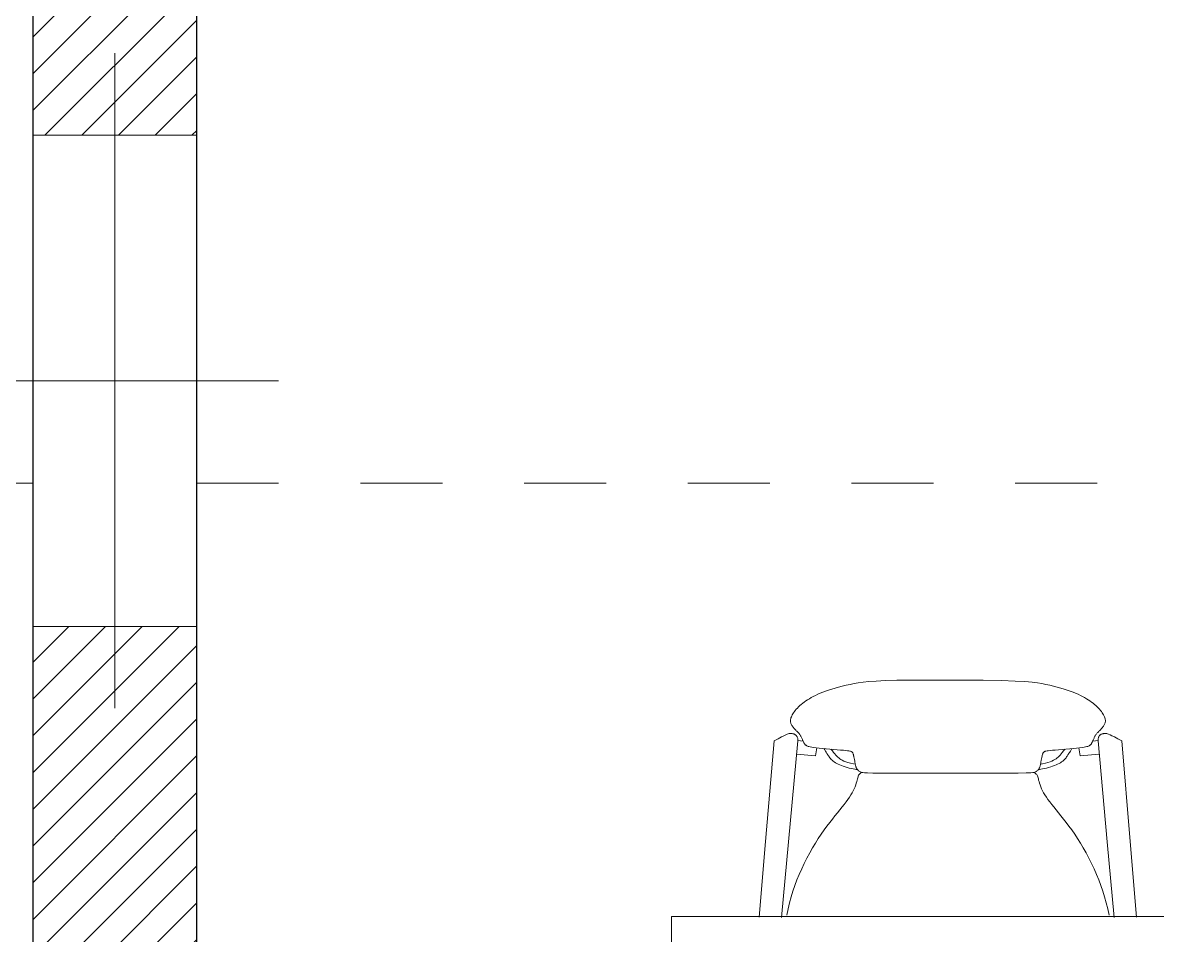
# Model space of a CAD drawing. Header units: millimetres. Extents: x 5985 to 6342, y 1020 to 1088.
# Drawn here: x 6257.35 to 6258.737, y 1074.083 to 1075.197 of the extents above; entities that cross this region are included whole.
import ezdxf

# ---------------------------------------------------------------- set-up
doc = ezdxf.new("R2010")
doc.units = ezdxf.units.MM
doc.linetypes.add('JIS_02_0.7', pattern=[1.35, 0.75, -0.6])
for name, color, linetype, lineweight in [('07_CIVIL VISTAS MEDIA', 251, 'Continuous', 5), ('09_CIVIL PROYECCIONES', 230, 'Continuous', 5), ('COLUMNAS_EJES', 252, 'Continuous', 9), ('MISC MUEBLES', 143, 'Continuous', 9), ('PILAR_HORMIGON', 2, 'Continuous', 20)]:
    doc.layers.add(name, color=color, linetype=linetype, lineweight=lineweight)
doc.layers.add('Paredes', color=250, linetype='Continuous')

# ---------------------------------------------------------------- blocks, each defined once
blk = doc.blocks.new('Ejes de la columna')
at = {"layer": 'COLUMNAS_EJES'}
for p, q in [((0, -0.5), (0, 0.5)), ((-0.5, 0), (0.5, 0))]:
    blk.add_line(p, q, dxfattribs=at)

msp = doc.modelspace()

# ---------------------------------------------------------------- hatches: boundary and pattern name
at = {"layer": '07_CIVIL VISTAS MEDIA'}
h = msp.add_hatch(dxfattribs=at)
h.set_pattern_fill('ANSI31', color=18, scale=0.01)
h.set_pattern_definition([(45, (-48.522404, -188.426323), (-0.0224506403, 0.0224506403), [])])
h.paths.add_polyline_path([(6242.4631, 1071.2847), (6242.3631, 1071.2847), (6242.3631, 1071.0847), (6242.4631, 1071.0847)])
h.paths.add_polyline_path([(6258.8469, 1076.2347), (6256.0635, 1076.2347), (6256.0635, 1076.0347), (6257.3631, 1076.0347), (6257.3631, 1075.0599), (6257.5631, 1075.0599), (6257.5631, 1076.0347), (6258.8469, 1076.0347)])
h.paths.add_polyline_path([(6260.9631, 1076.2347), (6259.8469, 1076.2347), (6259.8469, 1076.0347), (6260.8631, 1076.0347), (6260.8631, 1075.2347), (6260.9631, 1075.2347)])
h = msp.add_hatch(dxfattribs=at)
h.set_pattern_fill('ANSI31', color=18, scale=0.01)
h.set_pattern_definition([(45, (5306.23185, 1146.36072), (-0.0224506403, 0.0224506403), [])])
h.paths.add_polyline_path([(6255.0635, 1076.2347), (6253.9631, 1076.2347), (6253.9631, 1075.2347), (6254.0631, 1075.2347), (6254.0631, 1076.0347), (6255.0635, 1076.0347)])
h.paths.add_polyline_path([(6257.5631, 1074.4599), (6257.3631, 1074.4599), (6257.3631, 1072.185), (6257.5631, 1072.185)])
h.paths.add_polyline_path([(6261.3816, 1070.7347), (6260.9631, 1070.7347), (6260.9631, 1072.9774), (6260.9521, 1072.9774, -0.414214), (6260.9474, 1072.9822), (6260.9474, 1073.0538), (6260.9569, 1073.0538), (6260.9569, 1072.987), (6260.9631, 1072.987), (6260.9631, 1073.8347), (6260.8631, 1073.8347), (6260.8631, 1070.7347), (6259.8146, 1070.7347), (6259.8146, 1070.4347), (6261.3816, 1070.4347)])
h.paths.add_polyline_path([(6259.9746, 1070.5947), (6259.9746, 1070.6347), (6261.2216, 1070.6347), (6261.2216, 1070.5947)], flags=16)
h.paths.add_polyline_path([(6258.2146, 1070.7347), (6257.5631, 1070.7347), (6257.5631, 1071.085), (6257.3631, 1071.085), (6257.3631, 1070.7347), (6256.6476, 1070.7347), (6256.6476, 1070.4347), (6258.2146, 1070.4347)])
h.paths.add_polyline_path([(6258.0546, 1070.6347), (6258.0546, 1070.5947), (6256.7876, 1070.5947), (6256.7876, 1070.6347)], flags=16)
h.paths.add_polyline_path([(6253.1631, 1076.2347), (6252.9631, 1076.2347), (6252.9631, 1076.0347), (6253.0631, 1076.0347), (6253.0631, 1075.2347), (6253.1631, 1075.2347)])
h.paths.add_polyline_path([(6253.1454, 1075.4187), (6253.1561, 1075.4187), (6253.1561, 1075.3381, -1), (6253.1454, 1075.3381)], flags=16)
h.paths.add_polyline_path([(6251.9631, 1076.2347), (6249.6635, 1076.2347), (6249.6635, 1076.0347), (6250.9631, 1076.0347), (6250.9631, 1075.0599), (6251.1631, 1075.0599), (6251.1631, 1076.0347), (6251.9631, 1076.0347)])
h.paths.add_polyline_path([(6248.6635, 1076.2347), (6247.5631, 1076.2347), (6247.5631, 1075.2347), (6247.6631, 1075.2347), (6247.6631, 1076.0347), (6248.6635, 1076.0347)])
h.paths.add_polyline_path([(6246.7631, 1076.2347), (6246.5631, 1076.2347), (6246.5631, 1076.0347), (6246.6631, 1076.0347), (6246.6631, 1075.2347), (6246.7631, 1075.2347), (6246.7631, 1075.3328), (6246.7508, 1075.3328, -0.414214), (6246.7454, 1075.3381), (6246.7454, 1075.4187), (6246.7561, 1075.4187), (6246.7561, 1075.3435), (6246.7631, 1075.3435)])
h.paths.add_polyline_path([(6248.7136, 1070.7347), (6247.6631, 1070.7347), (6247.6631, 1073.8347), (6247.5631, 1073.8347), (6247.5631, 1072.987), (6247.5692, 1072.987), (6247.5692, 1073.0538), (6247.5788, 1073.0538), (6247.5788, 1072.9822, -0.414214), (6247.574, 1072.9774), (6247.5631, 1072.9774), (6247.5631, 1070.7347), (6247.1466, 1070.7347), (6247.1466, 1070.4347), (6248.7136, 1070.4347)])
h.paths.add_polyline_path([(6248.5536, 1070.6347), (6248.5536, 1070.5947), (6247.3066, 1070.5947), (6247.3066, 1070.6347)], flags=16)

# ---------------------------------------------------------------- linework, layer by layer
at = {"layer": '09_CIVIL PROYECCIONES', "linetype": 'JIS_02_0.7', "ltscale": 0.1}
for p, q in [((6254.0631, 1074.6347), (6257.3631, 1074.6347)), ((6260.8631, 1074.6347), (6257.5631, 1074.6347))]:
    msp.add_line(p, q, dxfattribs=at)
at = {"layer": 'MISC MUEBLES', "linetype": 'Continuous'}
for p, q in [((6258.3771, 1074.3917), (6258.3712, 1074.3909)), ((6258.3842, 1074.3925), (6258.3771, 1074.3917)), ((6258.3931, 1074.3931), (6258.3842, 1074.3925)), ((6258.4043, 1074.3936), (6258.3931, 1074.3931)), ((6258.4185, 1074.394), (6258.4043, 1074.3936)), ((6258.4362, 1074.3942), (6258.4185, 1074.394)), ((6258.458, 1074.3942), (6258.4362, 1074.3942)), ((6258.458, 1074.3942), (6258.4948, 1074.3942)), ((6258.4948, 1074.3942), (6258.5238, 1074.394)), ((6258.5238, 1074.394), (6258.5461, 1074.3936)), ((6258.5461, 1074.3936), (6258.5627, 1074.3931)), ((6258.5627, 1074.3931), (6258.5749, 1074.3925)), ((6258.5749, 1074.3925), (6258.5837, 1074.3917)), ((6258.5837, 1074.3917), (6258.5901, 1074.3909)), ((6258.3247, 1074.3782), (6258.3217, 1074.3769)), ((6258.3279, 1074.3795), (6258.3247, 1074.3782)), ((6258.3313, 1074.3807), (6258.3279, 1074.3795)), ((6258.3349, 1074.382), (6258.3313, 1074.3807)), ((6258.3388, 1074.3832), (6258.3349, 1074.382)), ((6258.3429, 1074.3845), (6258.3388, 1074.3832)), ((6258.3472, 1074.3857), (6258.3429, 1074.3845)), ((6258.3517, 1074.3868), (6258.3472, 1074.3857)), ((6258.3564, 1074.3879), (6258.3517, 1074.3868)), ((6258.3612, 1074.389), (6258.3564, 1074.3879)), ((6258.3661, 1074.39), (6258.3612, 1074.389)), ((6258.3712, 1074.3909), (6258.3661, 1074.39)), ((6258.5901, 1074.3909), (6258.5954, 1074.39)), ((6258.5954, 1074.39), (6258.6003, 1074.389)), ((6258.6003, 1074.389), (6258.6051, 1074.3879)), ((6258.6051, 1074.3879), (6258.6098, 1074.3868)), ((6258.6098, 1074.3868), (6258.6143, 1074.3857)), ((6258.6143, 1074.3857), (6258.6186, 1074.3845)), ((6258.6186, 1074.3845), (6258.6227, 1074.3832)), ((6258.6227, 1074.3832), (6258.6265, 1074.382)), ((6258.6265, 1074.382), (6258.6302, 1074.3807)), ((6258.6302, 1074.3807), (6258.6336, 1074.3795)), ((6258.6336, 1074.3795), (6258.6368, 1074.3782)), ((6258.6368, 1074.3782), (6258.6398, 1074.3769)), ((6258.3015, 1074.3645), (6258.2998, 1074.3631)), ((6258.3033, 1074.366), (6258.3015, 1074.3645)), ((6258.3052, 1074.3674), (6258.3033, 1074.366)), ((6258.3072, 1074.3688), (6258.3052, 1074.3674)), ((6258.3093, 1074.3702), (6258.3072, 1074.3688)), ((6258.3115, 1074.3716), (6258.3093, 1074.3702)), ((6258.3138, 1074.3729), (6258.3115, 1074.3716)), ((6258.3163, 1074.3743), (6258.3138, 1074.3729)), ((6258.3189, 1074.3756), (6258.3163, 1074.3743)), ((6258.3217, 1074.3769), (6258.3189, 1074.3756)), ((6258.6398, 1074.3769), (6258.6426, 1074.3756)), ((6258.6426, 1074.3756), (6258.6452, 1074.3743)), ((6258.6452, 1074.3743), (6258.6476, 1074.3729)), ((6258.6476, 1074.3729), (6258.65, 1074.3716)), ((6258.65, 1074.3716), (6258.6522, 1074.3702)), ((6258.6522, 1074.3702), (6258.6543, 1074.3688)), ((6258.6543, 1074.3688), (6258.6563, 1074.3674)), ((6258.6563, 1074.3674), (6258.6582, 1074.366)), ((6258.6582, 1074.366), (6258.66, 1074.3645)), ((6258.66, 1074.3645), (6258.6616, 1074.3631)), ((6258.29, 1074.3504), (6258.2895, 1074.3493)), ((6258.2906, 1074.3517), (6258.29, 1074.3504)), ((6258.2914, 1074.353), (6258.2906, 1074.3517)), ((6258.2922, 1074.3544), (6258.2914, 1074.353)), ((6258.2932, 1074.3558), (6258.2922, 1074.3544)), ((6258.2943, 1074.3573), (6258.2932, 1074.3558)), ((6258.2955, 1074.3587), (6258.2943, 1074.3573)), ((6258.2968, 1074.3602), (6258.2955, 1074.3587)), ((6258.2983, 1074.3616), (6258.2968, 1074.3602)), ((6258.2998, 1074.3631), (6258.2983, 1074.3616)), ((6258.6616, 1074.3631), (6258.6632, 1074.3616)), ((6258.6632, 1074.3616), (6258.6647, 1074.3602)), ((6258.6647, 1074.3602), (6258.666, 1074.3587)), ((6258.666, 1074.3587), (6258.6672, 1074.3573)), ((6258.6672, 1074.3573), (6258.6683, 1074.3558)), ((6258.6683, 1074.3558), (6258.6693, 1074.3544)), ((6258.6693, 1074.3544), (6258.6701, 1074.353)), ((6258.6701, 1074.353), (6258.6709, 1074.3517)), ((6258.6709, 1074.3517), (6258.6715, 1074.3504)), ((6258.6715, 1074.3504), (6258.672, 1074.3493)), ((6258.2884, 1074.3453), (6258.2883, 1074.3445)), ((6258.2883, 1074.3445), (6258.2884, 1074.3437)), ((6258.2885, 1074.3462), (6258.2884, 1074.3453)), ((6258.2884, 1074.3437), (6258.2885, 1074.3429)), ((6258.2887, 1074.3471), (6258.2885, 1074.3462)), ((6258.2885, 1074.3429), (6258.2887, 1074.3422)), ((6258.289, 1074.3481), (6258.2887, 1074.3471)), ((6258.2887, 1074.3422), (6258.289, 1074.3414)), ((6258.2895, 1074.3493), (6258.289, 1074.3481)), ((6258.289, 1074.3414), (6258.2893, 1074.3406)), ((6258.2893, 1074.3406), (6258.2898, 1074.3398)), ((6258.2898, 1074.3398), (6258.2902, 1074.3389)), ((6258.2902, 1074.3389), (6258.2908, 1074.3381)), ((6258.2908, 1074.3381), (6258.2914, 1074.3373)), ((6258.2914, 1074.3373), (6258.292, 1074.3364)), ((6258.292, 1074.3364), (6258.2926, 1074.3356)), ((6258.6695, 1074.3364), (6258.6688, 1074.3356)), ((6258.6701, 1074.3373), (6258.6695, 1074.3364)), ((6258.6707, 1074.3381), (6258.6701, 1074.3373)), ((6258.6712, 1074.3389), (6258.6707, 1074.3381)), ((6258.6717, 1074.3398), (6258.6712, 1074.3389)), ((6258.6721, 1074.3406), (6258.6717, 1074.3398)), ((6258.672, 1074.3493), (6258.6724, 1074.3481)), ((6258.6725, 1074.3414), (6258.6721, 1074.3406)), ((6258.6724, 1074.3481), (6258.6728, 1074.3471)), ((6258.6728, 1074.3422), (6258.6725, 1074.3414)), ((6258.6728, 1074.3471), (6258.673, 1074.3462)), ((6258.673, 1074.3429), (6258.6728, 1074.3422)), ((6258.673, 1074.3462), (6258.6731, 1074.3453)), ((6258.6731, 1074.3437), (6258.673, 1074.3429)), ((6258.6731, 1074.3453), (6258.6732, 1074.3445)), ((6258.6732, 1074.3445), (6258.6731, 1074.3437)), ((6258.2733, 1074.3227), (6258.2683, 1074.32)), ((6258.2773, 1074.3248), (6258.2733, 1074.3227)), ((6258.2803, 1074.3263), (6258.2773, 1074.3248)), ((6258.2827, 1074.3274), (6258.2803, 1074.3263)), ((6258.2844, 1074.3282), (6258.2827, 1074.3274)), ((6258.2857, 1074.3286), (6258.2844, 1074.3282)), ((6258.2867, 1074.3289), (6258.2857, 1074.3286)), ((6258.2876, 1074.329), (6258.2867, 1074.3289)), ((6258.2884, 1074.329), (6258.2876, 1074.329)), ((6258.2891, 1074.329), (6258.2884, 1074.329)), ((6258.2899, 1074.329), (6258.2891, 1074.329)), ((6258.2906, 1074.3289), (6258.2899, 1074.329)), ((6258.2912, 1074.3288), (6258.2906, 1074.3289)), ((6258.2919, 1074.3286), (6258.2912, 1074.3288)), ((6258.2925, 1074.3285), (6258.2919, 1074.3286)), ((6258.293, 1074.3283), (6258.2925, 1074.3285)), ((6258.2926, 1074.3356), (6258.2933, 1074.3348)), ((6258.2935, 1074.3281), (6258.293, 1074.3283)), ((6258.2933, 1074.3348), (6258.2941, 1074.334)), ((6258.2939, 1074.3279), (6258.2935, 1074.3281)), ((6258.2943, 1074.3276), (6258.2939, 1074.3279)), ((6258.2941, 1074.334), (6258.2948, 1074.3333)), ((6258.2947, 1074.3274), (6258.2943, 1074.3276)), ((6258.295, 1074.3271), (6258.2947, 1074.3274)), ((6258.2948, 1074.3333), (6258.2955, 1074.3325)), ((6258.2953, 1074.3267), (6258.295, 1074.3271)), ((6258.2956, 1074.3264), (6258.2953, 1074.3267)), ((6258.2955, 1074.3325), (6258.2962, 1074.3318)), ((6258.2959, 1074.326), (6258.2956, 1074.3264)), ((6258.2962, 1074.3255), (6258.2959, 1074.326)), ((6258.2962, 1074.3318), (6258.2969, 1074.3311)), ((6258.2965, 1074.325), (6258.2962, 1074.3255)), ((6258.2967, 1074.3244), (6258.2965, 1074.325)), ((6258.297, 1074.3238), (6258.2967, 1074.3244)), ((6258.2969, 1074.3311), (6258.2976, 1074.3304)), ((6258.2972, 1074.323), (6258.297, 1074.3238)), ((6258.2973, 1074.3222), (6258.2972, 1074.323)), ((6258.2976, 1074.3304), (6258.2983, 1074.3297)), ((6258.2983, 1074.3297), (6258.2989, 1074.3291)), ((6258.2989, 1074.3291), (6258.2994, 1074.3284)), ((6258.2994, 1074.3284), (6258.2999, 1074.3277)), ((6258.2999, 1074.3277), (6258.3004, 1074.327)), ((6258.3004, 1074.327), (6258.3008, 1074.3263)), ((6258.3008, 1074.3263), (6258.3012, 1074.3256)), ((6258.3012, 1074.3256), (6258.3015, 1074.3249)), ((6258.3015, 1074.3249), (6258.3019, 1074.3242)), ((6258.3019, 1074.3242), (6258.3022, 1074.3234)), ((6258.3022, 1074.3234), (6258.3026, 1074.3227)), ((6258.3026, 1074.3227), (6258.3029, 1074.3219)), ((6258.6589, 1074.3227), (6258.6586, 1074.3219)), ((6258.6593, 1074.3234), (6258.6589, 1074.3227)), ((6258.6596, 1074.3242), (6258.6593, 1074.3234)), ((6258.6599, 1074.3249), (6258.6596, 1074.3242)), ((6258.6603, 1074.3256), (6258.6599, 1074.3249)), ((6258.6607, 1074.3263), (6258.6603, 1074.3256)), ((6258.6611, 1074.327), (6258.6607, 1074.3263)), ((6258.6616, 1074.3277), (6258.6611, 1074.327)), ((6258.6621, 1074.3284), (6258.6616, 1074.3277)), ((6258.6626, 1074.3291), (6258.6621, 1074.3284)), ((6258.6632, 1074.3297), (6258.6626, 1074.3291)), ((6258.6639, 1074.3304), (6258.6632, 1074.3297)), ((6258.6645, 1074.3311), (6258.6639, 1074.3304)), ((6258.6642, 1074.3222), (6258.6643, 1074.323)), ((6258.6643, 1074.323), (6258.6645, 1074.3238)), ((6258.6652, 1074.3318), (6258.6645, 1074.3311)), ((6258.6645, 1074.3238), (6258.6647, 1074.3244)), ((6258.6647, 1074.3244), (6258.665, 1074.325)), ((6258.665, 1074.325), (6258.6652, 1074.3255)), ((6258.666, 1074.3325), (6258.6652, 1074.3318)), ((6258.6652, 1074.3255), (6258.6655, 1074.326)), ((6258.6655, 1074.326), (6258.6658, 1074.3264)), ((6258.6658, 1074.3264), (6258.6661, 1074.3267)), ((6258.6667, 1074.3333), (6258.666, 1074.3325)), ((6258.6661, 1074.3267), (6258.6664, 1074.3271)), ((6258.6664, 1074.3271), (6258.6668, 1074.3274)), ((6258.6674, 1074.334), (6258.6667, 1074.3333)), ((6258.6668, 1074.3274), (6258.6671, 1074.3276)), ((6258.6671, 1074.3276), (6258.6675, 1074.3279)), ((6258.6681, 1074.3348), (6258.6674, 1074.334)), ((6258.6675, 1074.3279), (6258.668, 1074.3281)), ((6258.668, 1074.3281), (6258.6685, 1074.3283)), ((6258.6688, 1074.3356), (6258.6681, 1074.3348)), ((6258.6685, 1074.3283), (6258.669, 1074.3285)), ((6258.669, 1074.3285), (6258.6696, 1074.3286)), ((6258.6696, 1074.3286), (6258.6702, 1074.3288)), ((6258.6702, 1074.3288), (6258.6709, 1074.3289)), ((6258.6709, 1074.3289), (6258.6716, 1074.329)), ((6258.6716, 1074.329), (6258.6723, 1074.329)), ((6258.6723, 1074.329), (6258.6731, 1074.329)), ((6258.6731, 1074.329), (6258.6739, 1074.329)), ((6258.6739, 1074.329), (6258.6747, 1074.3289)), ((6258.6747, 1074.3289), (6258.6757, 1074.3286)), ((6258.6757, 1074.3286), (6258.677, 1074.3282)), ((6258.677, 1074.3282), (6258.6788, 1074.3274)), ((6258.6788, 1074.3274), (6258.6811, 1074.3263)), ((6258.6811, 1074.3263), (6258.6842, 1074.3248)), ((6258.6842, 1074.3248), (6258.6882, 1074.3227)), ((6258.6882, 1074.3227), (6258.6931, 1074.32)), ((6258.2683, 1074.32), (6258.2579, 1074.1973)), ((6258.2861, 1074.1969), (6258.2974, 1074.3202)), ((6258.2974, 1074.3213), (6258.2973, 1074.3222)), ((6258.2974, 1074.3202), (6258.2974, 1074.3213)), ((6258.3038, 1074.3198), (6258.2974, 1074.3204)), ((6258.3029, 1074.3219), (6258.3032, 1074.3211)), ((6258.3032, 1074.3211), (6258.3035, 1074.3204)), ((6258.3035, 1074.3204), (6258.3039, 1074.3196)), ((6258.3039, 1074.3196), (6258.3042, 1074.3189)), ((6258.3042, 1074.3189), (6258.3045, 1074.3183)), ((6258.3045, 1074.3183), (6258.3048, 1074.3176)), ((6258.3048, 1074.3176), (6258.3051, 1074.3171)), ((6258.3051, 1074.3171), (6258.3055, 1074.3166)), ((6258.3055, 1074.3166), (6258.3058, 1074.3161)), ((6258.3058, 1074.3161), (6258.3062, 1074.3157)), ((6258.3062, 1074.3157), (6258.3065, 1074.3153)), ((6258.3065, 1074.3153), (6258.3069, 1074.3149)), ((6258.3069, 1074.3149), (6258.3074, 1074.3146)), ((6258.3074, 1074.3146), (6258.3079, 1074.3142)), ((6258.3079, 1074.3142), (6258.3084, 1074.3139)), ((6258.3084, 1074.3139), (6258.3091, 1074.3136)), ((6258.3091, 1074.3136), (6258.3099, 1074.3133)), ((6258.3099, 1074.3133), (6258.311, 1074.313)), ((6258.311, 1074.313), (6258.3125, 1074.3127)), ((6258.3125, 1074.3127), (6258.3144, 1074.3124)), ((6258.3144, 1074.3124), (6258.3169, 1074.312)), ((6258.3169, 1074.312), (6258.3199, 1074.3117)), ((6258.319, 1074.3019), (6258.3207, 1074.3116)), ((6258.3199, 1074.3117), (6258.3235, 1074.3113)), ((6258.3235, 1074.3113), (6258.3276, 1074.3109)), ((6258.3276, 1074.3109), (6258.332, 1074.3104)), ((6258.3291, 1074.3107), (6258.3303, 1074.3089)), ((6258.3303, 1074.3089), (6258.3312, 1074.3075)), ((6258.332, 1074.3104), (6258.3366, 1074.31)), ((6258.3366, 1074.31), (6258.3412, 1074.3096)), ((6258.3378, 1074.3099), (6258.3396, 1074.3077)), ((6258.3412, 1074.3096), (6258.3455, 1074.3092)), ((6258.3455, 1074.3092), (6258.3495, 1074.3088)), ((6258.3495, 1074.3088), (6258.353, 1074.3085)), ((6258.6119, 1074.3088), (6258.6085, 1074.3085)), ((6258.6159, 1074.3092), (6258.6119, 1074.3088)), ((6258.6203, 1074.3096), (6258.6159, 1074.3092)), ((6258.6249, 1074.31), (6258.6203, 1074.3096)), ((6258.6237, 1074.3099), (6258.6219, 1074.3077)), ((6258.6295, 1074.3104), (6258.6249, 1074.31)), ((6258.6339, 1074.3109), (6258.6295, 1074.3104)), ((6258.6312, 1074.3089), (6258.6303, 1074.3075)), ((6258.6323, 1074.3107), (6258.6312, 1074.3089)), ((6258.638, 1074.3113), (6258.6339, 1074.3109)), ((6258.6416, 1074.3117), (6258.638, 1074.3113)), ((6258.6425, 1074.3019), (6258.6408, 1074.3116)), ((6258.6446, 1074.312), (6258.6416, 1074.3117)), ((6258.647, 1074.3124), (6258.6446, 1074.312)), ((6258.6489, 1074.3127), (6258.647, 1074.3124)), ((6258.6504, 1074.313), (6258.6489, 1074.3127)), ((6258.6516, 1074.3133), (6258.6504, 1074.313)), ((6258.6524, 1074.3136), (6258.6516, 1074.3133)), ((6258.6531, 1074.3139), (6258.6524, 1074.3136)), ((6258.6536, 1074.3142), (6258.6531, 1074.3139)), ((6258.6541, 1074.3146), (6258.6536, 1074.3142)), ((6258.6545, 1074.3149), (6258.6541, 1074.3146)), ((6258.6549, 1074.3153), (6258.6545, 1074.3149)), ((6258.6553, 1074.3157), (6258.6549, 1074.3153)), ((6258.6557, 1074.3161), (6258.6553, 1074.3157)), ((6258.656, 1074.3166), (6258.6557, 1074.3161)), ((6258.6563, 1074.3171), (6258.656, 1074.3166)), ((6258.6567, 1074.3176), (6258.6563, 1074.3171)), ((6258.657, 1074.3183), (6258.6567, 1074.3176)), ((6258.6573, 1074.3189), (6258.657, 1074.3183)), ((6258.6576, 1074.3196), (6258.6573, 1074.3189)), ((6258.6579, 1074.3204), (6258.6576, 1074.3196)), ((6258.6577, 1074.3198), (6258.6641, 1074.3204)), ((6258.6583, 1074.3211), (6258.6579, 1074.3204)), ((6258.6586, 1074.3219), (6258.6583, 1074.3211)), ((6258.6641, 1074.3213), (6258.6642, 1074.3222)), ((6258.6641, 1074.3202), (6258.6641, 1074.3213)), ((6258.6754, 1074.1969), (6258.6641, 1074.3202)), ((6258.6931, 1074.32), (6258.7035, 1074.1973)), ((6258.2958, 1074.3039), (6258.319, 1074.3019)), ((6258.3312, 1074.3075), (6258.3319, 1074.3063)), ((6258.3319, 1074.3063), (6258.3325, 1074.3054)), ((6258.3325, 1074.3054), (6258.3329, 1074.3047)), ((6258.3329, 1074.3047), (6258.3333, 1074.3041)), ((6258.3333, 1074.3041), (6258.3337, 1074.3035)), ((6258.3337, 1074.3035), (6258.3341, 1074.3029)), ((6258.3341, 1074.3029), (6258.3346, 1074.3022)), ((6258.3346, 1074.3022), (6258.3351, 1074.3013)), ((6258.3351, 1074.3013), (6258.3357, 1074.3004)), ((6258.3357, 1074.3004), (6258.3365, 1074.2995)), ((6258.3365, 1074.2995), (6258.3373, 1074.2985)), ((6258.3373, 1074.2985), (6258.3382, 1074.2974)), ((6258.3382, 1074.2974), (6258.3393, 1074.2964)), ((6258.3393, 1074.2964), (6258.3405, 1074.2954)), ((6258.3396, 1074.3077), (6258.3411, 1074.3058)), ((6258.3405, 1074.2954), (6258.3418, 1074.2944)), ((6258.3411, 1074.3058), (6258.3425, 1074.3041)), ((6258.3425, 1074.3041), (6258.3438, 1074.3027)), ((6258.3438, 1074.3027), (6258.345, 1074.3014)), ((6258.345, 1074.3014), (6258.3461, 1074.3003)), ((6258.3461, 1074.3003), (6258.3473, 1074.2993)), ((6258.3473, 1074.2993), (6258.3486, 1074.2983)), ((6258.3486, 1074.2983), (6258.3501, 1074.2973)), ((6258.3501, 1074.2973), (6258.3517, 1074.2964)), ((6258.3517, 1074.2964), (6258.3536, 1074.2954)), ((6258.353, 1074.3085), (6258.3558, 1074.3082)), ((6258.3536, 1074.2954), (6258.3559, 1074.2945)), ((6258.3558, 1074.3082), (6258.358, 1074.3079)), ((6258.358, 1074.3079), (6258.3597, 1074.3077)), ((6258.3597, 1074.3077), (6258.3609, 1074.3075)), ((6258.3609, 1074.3075), (6258.3618, 1074.3073)), ((6258.3618, 1074.3073), (6258.3624, 1074.3071)), ((6258.3624, 1074.3071), (6258.3628, 1074.3069)), ((6258.3628, 1074.3069), (6258.3631, 1074.3067)), ((6258.3631, 1074.3067), (6258.3634, 1074.3065)), ((6258.3634, 1074.3065), (6258.3637, 1074.3063)), ((6258.3637, 1074.3063), (6258.3639, 1074.306)), ((6258.3639, 1074.306), (6258.3642, 1074.3057)), ((6258.3642, 1074.3057), (6258.3644, 1074.3053)), ((6258.3644, 1074.3053), (6258.3646, 1074.3049)), ((6258.3646, 1074.3049), (6258.3648, 1074.3044)), ((6258.3648, 1074.3044), (6258.365, 1074.3039)), ((6258.365, 1074.3039), (6258.3652, 1074.3033)), ((6258.3652, 1074.3033), (6258.3654, 1074.3027)), ((6258.3654, 1074.3027), (6258.3656, 1074.3019)), ((6258.3656, 1074.3019), (6258.3658, 1074.3012)), ((6258.3658, 1074.3012), (6258.366, 1074.3003)), ((6258.366, 1074.3003), (6258.3661, 1074.2995)), ((6258.3661, 1074.2995), (6258.3663, 1074.2986)), ((6258.3663, 1074.2986), (6258.3665, 1074.2976)), ((6258.3665, 1074.2976), (6258.3667, 1074.2967)), ((6258.3667, 1074.2967), (6258.3669, 1074.2957)), ((6258.3669, 1074.2957), (6258.367, 1074.2947)), ((6258.5946, 1074.2957), (6258.5944, 1074.2947)), ((6258.5948, 1074.2967), (6258.5946, 1074.2957)), ((6258.595, 1074.2976), (6258.5948, 1074.2967)), ((6258.5951, 1074.2986), (6258.595, 1074.2976)), ((6258.5953, 1074.2995), (6258.5951, 1074.2986)), ((6258.5955, 1074.3003), (6258.5953, 1074.2995)), ((6258.5957, 1074.3012), (6258.5955, 1074.3003)), ((6258.5959, 1074.3019), (6258.5957, 1074.3012)), ((6258.596, 1074.3027), (6258.5959, 1074.3019)), ((6258.5962, 1074.3033), (6258.596, 1074.3027)), ((6258.5964, 1074.3039), (6258.5962, 1074.3033)), ((6258.5966, 1074.3044), (6258.5964, 1074.3039)), ((6258.5968, 1074.3049), (6258.5966, 1074.3044)), ((6258.5971, 1074.3053), (6258.5968, 1074.3049)), ((6258.5973, 1074.3057), (6258.5971, 1074.3053)), ((6258.5976, 1074.306), (6258.5973, 1074.3057)), ((6258.5978, 1074.3063), (6258.5976, 1074.306)), ((6258.5981, 1074.3065), (6258.5978, 1074.3063)), ((6258.5984, 1074.3067), (6258.5981, 1074.3065)), ((6258.5987, 1074.3069), (6258.5984, 1074.3067)), ((6258.5991, 1074.3071), (6258.5987, 1074.3069)), ((6258.5997, 1074.3073), (6258.5991, 1074.3071)), ((6258.6005, 1074.3075), (6258.5997, 1074.3073)), ((6258.6018, 1074.3077), (6258.6005, 1074.3075)), ((6258.6034, 1074.3079), (6258.6018, 1074.3077)), ((6258.6056, 1074.3082), (6258.6034, 1074.3079)), ((6258.6085, 1074.3085), (6258.6056, 1074.3082)), ((6258.6078, 1074.2954), (6258.6056, 1074.2945)), ((6258.6098, 1074.2964), (6258.6078, 1074.2954)), ((6258.6114, 1074.2973), (6258.6098, 1074.2964)), ((6258.6128, 1074.2983), (6258.6114, 1074.2973)), ((6258.6141, 1074.2993), (6258.6128, 1074.2983)), ((6258.6153, 1074.3003), (6258.6141, 1074.2993)), ((6258.6165, 1074.3014), (6258.6153, 1074.3003)), ((6258.6177, 1074.3027), (6258.6165, 1074.3014)), ((6258.6189, 1074.3041), (6258.6177, 1074.3027)), ((6258.6203, 1074.3058), (6258.6189, 1074.3041)), ((6258.621, 1074.2954), (6258.6196, 1074.2944)), ((6258.6219, 1074.3077), (6258.6203, 1074.3058)), ((6258.6222, 1074.2964), (6258.621, 1074.2954)), ((6258.6232, 1074.2974), (6258.6222, 1074.2964)), ((6258.6242, 1074.2985), (6258.6232, 1074.2974)), ((6258.625, 1074.2995), (6258.6242, 1074.2985)), ((6258.6257, 1074.3004), (6258.625, 1074.2995)), ((6258.6264, 1074.3013), (6258.6257, 1074.3004)), ((6258.6269, 1074.3022), (6258.6264, 1074.3013)), ((6258.6274, 1074.3029), (6258.6269, 1074.3022)), ((6258.6278, 1074.3035), (6258.6274, 1074.3029)), ((6258.6281, 1074.3041), (6258.6278, 1074.3035)), ((6258.6285, 1074.3047), (6258.6281, 1074.3041)), ((6258.629, 1074.3054), (6258.6285, 1074.3047)), ((6258.6296, 1074.3063), (6258.629, 1074.3054)), ((6258.6303, 1074.3075), (6258.6296, 1074.3063)), ((6258.6657, 1074.3039), (6258.6425, 1074.3019)), ((6258.3418, 1074.2944), (6258.3433, 1074.2934)), ((6258.3433, 1074.2934), (6258.3449, 1074.2924)), ((6258.3449, 1074.2924), (6258.3467, 1074.2915)), ((6258.3467, 1074.2915), (6258.3486, 1074.2906)), ((6258.3486, 1074.2906), (6258.3506, 1074.2898)), ((6258.3506, 1074.2898), (6258.3528, 1074.289)), ((6258.3528, 1074.289), (6258.3552, 1074.2882)), ((6258.3552, 1074.2882), (6258.3577, 1074.2875)), ((6258.3559, 1074.2945), (6258.3585, 1074.2936)), ((6258.3577, 1074.2875), (6258.3602, 1074.2869)), ((6258.3585, 1074.2936), (6258.3616, 1074.2928)), ((6258.3602, 1074.2869), (6258.3627, 1074.2863)), ((6258.3616, 1074.2928), (6258.3653, 1074.292)), ((6258.3627, 1074.2863), (6258.365, 1074.2858)), ((6258.365, 1074.2858), (6258.3671, 1074.2854)), ((6258.3653, 1074.292), (6258.3676, 1074.2916)), ((6258.367, 1074.2947), (6258.3672, 1074.2937)), ((6258.3671, 1074.2854), (6258.3688, 1074.2851)), ((6258.3672, 1074.2937), (6258.3674, 1074.2927)), ((6258.3674, 1074.2927), (6258.3676, 1074.2917)), ((6258.3676, 1074.2917), (6258.3678, 1074.2908)), ((6258.3678, 1074.2908), (6258.368, 1074.29)), ((6258.368, 1074.29), (6258.3681, 1074.2892)), ((6258.3681, 1074.2892), (6258.3683, 1074.2884)), ((6258.3683, 1074.2884), (6258.3685, 1074.2878)), ((6258.3685, 1074.2878), (6258.3688, 1074.2871)), ((6258.3688, 1074.2871), (6258.369, 1074.2866)), ((6258.3688, 1074.2851), (6258.3701, 1074.2848)), ((6258.369, 1074.2866), (6258.3694, 1074.286)), ((6258.3694, 1074.286), (6258.3697, 1074.2855)), ((6258.3697, 1074.2855), (6258.3701, 1074.285)), ((6258.3701, 1074.285), (6258.3706, 1074.2845)), ((6258.3701, 1074.2848), (6258.3703, 1074.2848)), ((6258.3706, 1074.2845), (6258.3711, 1074.284)), ((6258.3711, 1074.284), (6258.3717, 1074.2835)), ((6258.3717, 1074.2835), (6258.3723, 1074.2831)), ((6258.3723, 1074.2831), (6258.3731, 1074.2826)), ((6258.3731, 1074.2826), (6258.3739, 1074.2823)), ((6258.3745, 1074.2809), (6258.3735, 1074.2802)), ((6258.3739, 1074.2823), (6258.3747, 1074.2819)), ((6258.3756, 1074.2816), (6258.3745, 1074.2809)), ((6258.3747, 1074.2819), (6258.3756, 1074.2816)), ((6258.3756, 1074.2816), (6258.3768, 1074.2813)), ((6258.3768, 1074.2813), (6258.3789, 1074.2811)), ((6258.3789, 1074.2811), (6258.3827, 1074.281)), ((6258.3827, 1074.281), (6258.3892, 1074.2808)), ((6258.3892, 1074.2808), (6258.3991, 1074.2807)), ((6258.5667, 1074.2808), (6258.5514, 1074.2807)), ((6258.5764, 1074.281), (6258.5667, 1074.2808)), ((6258.5819, 1074.2811), (6258.5764, 1074.281)), ((6258.5846, 1074.2813), (6258.5819, 1074.2811)), ((6258.5858, 1074.2816), (6258.5846, 1074.2813)), ((6258.5868, 1074.2819), (6258.5858, 1074.2816)), ((6258.587, 1074.2809), (6258.5858, 1074.2816)), ((6258.5876, 1074.2823), (6258.5868, 1074.2819)), ((6258.5879, 1074.2802), (6258.587, 1074.2809)), ((6258.5884, 1074.2826), (6258.5876, 1074.2823)), ((6258.5891, 1074.2831), (6258.5884, 1074.2826)), ((6258.5898, 1074.2835), (6258.5891, 1074.2831)), ((6258.5904, 1074.284), (6258.5898, 1074.2835)), ((6258.5909, 1074.2845), (6258.5904, 1074.284)), ((6258.5914, 1074.285), (6258.5909, 1074.2845)), ((6258.5914, 1074.2848), (6258.5912, 1074.2848)), ((6258.5918, 1074.2855), (6258.5914, 1074.285)), ((6258.5926, 1074.2851), (6258.5914, 1074.2848)), ((6258.5921, 1074.286), (6258.5918, 1074.2855)), ((6258.5924, 1074.2866), (6258.5921, 1074.286)), ((6258.5927, 1074.2871), (6258.5924, 1074.2866)), ((6258.5944, 1074.2854), (6258.5926, 1074.2851)), ((6258.5929, 1074.2878), (6258.5927, 1074.2871)), ((6258.5931, 1074.2884), (6258.5929, 1074.2878)), ((6258.5933, 1074.2892), (6258.5931, 1074.2884)), ((6258.5935, 1074.29), (6258.5933, 1074.2892)), ((6258.5937, 1074.2908), (6258.5935, 1074.29)), ((6258.5939, 1074.2917), (6258.5937, 1074.2908)), ((6258.5941, 1074.2927), (6258.5939, 1074.2917)), ((6258.5962, 1074.292), (6258.5939, 1074.2917)), ((6258.5943, 1074.2937), (6258.5941, 1074.2927)), ((6258.5944, 1074.2947), (6258.5943, 1074.2937)), ((6258.5964, 1074.2858), (6258.5944, 1074.2854)), ((6258.5998, 1074.2928), (6258.5962, 1074.292)), ((6258.5988, 1074.2863), (6258.5964, 1074.2858)), ((6258.6012, 1074.2869), (6258.5988, 1074.2863)), ((6258.6029, 1074.2936), (6258.5998, 1074.2928)), ((6258.6038, 1074.2875), (6258.6012, 1074.2869)), ((6258.6056, 1074.2945), (6258.6029, 1074.2936)), ((6258.6063, 1074.2882), (6258.6038, 1074.2875)), ((6258.6086, 1074.289), (6258.6063, 1074.2882)), ((6258.6108, 1074.2898), (6258.6086, 1074.289)), ((6258.6129, 1074.2906), (6258.6108, 1074.2898)), ((6258.6148, 1074.2915), (6258.6129, 1074.2906)), ((6258.6165, 1074.2924), (6258.6148, 1074.2915)), ((6258.6182, 1074.2934), (6258.6165, 1074.2924)), ((6258.6196, 1074.2944), (6258.6182, 1074.2934)), ((6258.3688, 1074.2683), (6258.3681, 1074.2662)), ((6258.3694, 1074.2703), (6258.3688, 1074.2683)), ((6258.3699, 1074.2721), (6258.3694, 1074.2703)), ((6258.3703, 1074.2737), (6258.3699, 1074.2721)), ((6258.3706, 1074.2751), (6258.3703, 1074.2737)), ((6258.371, 1074.2762), (6258.3706, 1074.2751)), ((6258.3713, 1074.2772), (6258.371, 1074.2762)), ((6258.3717, 1074.2781), (6258.3713, 1074.2772)), ((6258.3722, 1074.2788), (6258.3717, 1074.2781)), ((6258.3727, 1074.2795), (6258.3722, 1074.2788)), ((6258.3735, 1074.2802), (6258.3727, 1074.2795)), ((6258.3991, 1074.2807), (6258.4134, 1074.2807)), ((6258.4134, 1074.2807), (6258.4328, 1074.2807)), ((6258.4328, 1074.2807), (6258.4582, 1074.2807)), ((6258.4985, 1074.2807), (6258.4582, 1074.2807)), ((6258.5291, 1074.2807), (6258.4985, 1074.2807)), ((6258.5514, 1074.2807), (6258.5291, 1074.2807)), ((6258.5887, 1074.2795), (6258.5879, 1074.2802)), ((6258.5893, 1074.2788), (6258.5887, 1074.2795)), ((6258.5898, 1074.2781), (6258.5893, 1074.2788)), ((6258.5901, 1074.2772), (6258.5898, 1074.2781)), ((6258.5905, 1074.2762), (6258.5901, 1074.2772)), ((6258.5908, 1074.2751), (6258.5905, 1074.2762)), ((6258.5912, 1074.2737), (6258.5908, 1074.2751)), ((6258.5916, 1074.2721), (6258.5912, 1074.2737)), ((6258.5921, 1074.2703), (6258.5916, 1074.2721)), ((6258.5926, 1074.2683), (6258.5921, 1074.2703)), ((6258.5933, 1074.2662), (6258.5926, 1074.2683)), ((6258.3622, 1074.254), (6258.3604, 1074.2513)), ((6258.3637, 1074.2566), (6258.3622, 1074.254)), ((6258.3651, 1074.2591), (6258.3637, 1074.2566)), ((6258.3663, 1074.2616), (6258.3651, 1074.2591)), ((6258.3673, 1074.2639), (6258.3663, 1074.2616)), ((6258.3681, 1074.2662), (6258.3673, 1074.2639)), ((6258.5942, 1074.2639), (6258.5933, 1074.2662)), ((6258.5952, 1074.2616), (6258.5942, 1074.2639)), ((6258.5963, 1074.2591), (6258.5952, 1074.2616)), ((6258.5977, 1074.2566), (6258.5963, 1074.2591)), ((6258.5993, 1074.254), (6258.5977, 1074.2566)), ((6258.6011, 1074.2513), (6258.5993, 1074.254)), ((6258.3514, 1074.2393), (6258.3487, 1074.2359)), ((6258.3539, 1074.2425), (6258.3514, 1074.2393)), ((6258.3563, 1074.2456), (6258.3539, 1074.2425)), ((6258.3584, 1074.2485), (6258.3563, 1074.2456)), ((6258.3604, 1074.2513), (6258.3584, 1074.2485)), ((6258.603, 1074.2485), (6258.6011, 1074.2513)), ((6258.6052, 1074.2456), (6258.603, 1074.2485)), ((6258.6075, 1074.2425), (6258.6052, 1074.2456)), ((6258.61, 1074.2393), (6258.6075, 1074.2425)), ((6258.6128, 1074.2359), (6258.61, 1074.2393)), ((6258.3427, 1074.2285), (6258.3396, 1074.2246)), ((6258.3458, 1074.2323), (6258.3427, 1074.2285)), ((6258.3487, 1074.2359), (6258.3458, 1074.2323)), ((6258.6157, 1074.2323), (6258.6128, 1074.2359)), ((6258.6187, 1074.2285), (6258.6157, 1074.2323)), ((6258.6219, 1074.2246), (6258.6187, 1074.2285)), ((6258.3329, 1074.2159), (6258.3294, 1074.2112)), ((6258.3363, 1074.2204), (6258.3329, 1074.2159)), ((6258.3396, 1074.2246), (6258.3363, 1074.2204)), ((6258.6252, 1074.2204), (6258.6219, 1074.2246)), ((6258.6286, 1074.2159), (6258.6252, 1074.2204)), ((6258.632, 1074.2112), (6258.6286, 1074.2159)), ((6258.3224, 1074.2009), (6258.3188, 1074.1952)), ((6258.3259, 1074.2062), (6258.3224, 1074.2009)), ((6258.3294, 1074.2112), (6258.3259, 1074.2062)), ((6258.6356, 1074.2062), (6258.632, 1074.2112)), ((6258.6391, 1074.2009), (6258.6356, 1074.2062)), ((6258.6426, 1074.1952), (6258.6391, 1074.2009)), ((6258.2579, 1074.1973), (6258.2502, 1074.1048)), ((6258.2776, 1074.1041), (6258.2861, 1074.1969)), ((6258.3153, 1074.1893), (6258.3119, 1074.1832)), ((6258.3188, 1074.1952), (6258.3153, 1074.1893)), ((6258.6461, 1074.1893), (6258.6426, 1074.1952)), ((6258.6496, 1074.1832), (6258.6461, 1074.1893)), ((6258.6839, 1074.1041), (6258.6754, 1074.1969)), ((6258.7035, 1074.1973), (6258.7113, 1074.1048)), ((6258.3052, 1074.1703), (6258.3021, 1074.1637)), ((6258.3085, 1074.1768), (6258.3052, 1074.1703)), ((6258.3119, 1074.1832), (6258.3085, 1074.1768)), ((6258.653, 1074.1768), (6258.6496, 1074.1832)), ((6258.6562, 1074.1703), (6258.653, 1074.1768)), ((6258.6593, 1074.1637), (6258.6562, 1074.1703)), ((6258.2991, 1074.1569), (6258.2963, 1074.1502)), ((6258.3021, 1074.1637), (6258.2991, 1074.1569)), ((6258.6623, 1074.1569), (6258.6593, 1074.1637)), ((6258.6651, 1074.1502), (6258.6623, 1074.1569)), ((6258.2938, 1074.1434), (6258.2914, 1074.1365)), ((6258.2963, 1074.1502), (6258.2938, 1074.1434)), ((6258.6677, 1074.1434), (6258.6651, 1074.1502)), ((6258.67, 1074.1365), (6258.6677, 1074.1434)), ((6258.2892, 1074.1295), (6258.2873, 1074.1223)), ((6258.2914, 1074.1365), (6258.2892, 1074.1295)), ((6258.6722, 1074.1295), (6258.67, 1074.1365)), ((6258.6742, 1074.1223), (6258.6722, 1074.1295)), ((6258.2854, 1074.1149), (6258.2838, 1074.1072)), ((6258.2873, 1074.1223), (6258.2854, 1074.1149)), ((6258.676, 1074.1149), (6258.6742, 1074.1223)), ((6258.6777, 1074.1072), (6258.676, 1074.1149))]:
    msp.add_line(p, q, dxfattribs=at)
at = {"layer": 'MISC MUEBLES'}
for p, q in [((6259.5431, 1074.1055), (6258.1431, 1074.1055)), ((6258.1431, 1074.1055), (6258.1431, 1073.4055))]:
    msp.add_line(p, q, dxfattribs=at)
at = {"layer": 'Paredes', "color": 18}
for p, q in [((6257.3631, 1070.7347), (6257.3631, 1076.0347)), ((6257.5631, 1070.7347), (6257.5631, 1076.0347))]:
    msp.add_line(p, q, dxfattribs=at)
at = {"layer": 'PILAR_HORMIGON'}
msp.add_lwpolyline([(6257.5631, 1075.0599), (6257.3631, 1075.0599), (6257.3631, 1074.4599), (6257.5631, 1074.4599), (6257.5631, 1075.0599)], close=True, dxfattribs=at)

# ---------------------------------------------------------------- block references
at = {"layer": 'COLUMNAS_EJES', "xscale": -0.4, "yscale": 0.8, "rotation": 180}
msp.add_blockref('Ejes de la columna', (6257.4631, 1074.7599), dxfattribs=at)

doc.saveas('drawing.dxf')
